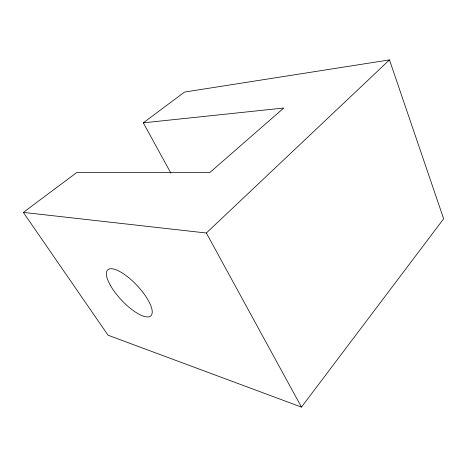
<?xml version="1.0" encoding="UTF-8"?>
<svg xmlns="http://www.w3.org/2000/svg" width="467" height="467" viewBox="0 0 467 467"><rect width="100%" height="100%" fill="white"/><g stroke="black" fill="none" stroke-linecap="round" stroke-linejoin="round"><path stroke-width="0.7" d="M143.299 122.844L283.749 108.029L209.724 172.632L76.594 172.65L23.35 212.403L108.04 335.213L301.472 407.101L443.65 218.79L389.478 59.899L184.523 92.063L143.299 122.844L170.899 173.146M23.35 212.403L206.35 233.015L389.478 59.899M206.35 233.015L301.472 407.101M110.504 285.582A31.523 10.683 46.8 0 0 150.076 316.369A31.523 10.683 46.8 0 0 127.269 276.517A31.523 10.683 46.8 0 0 110.504 285.582"/></g></svg>
